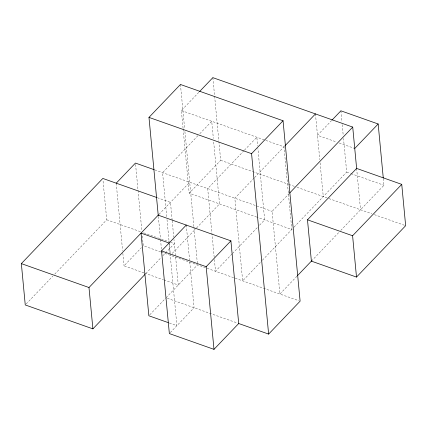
<?xml version="1.0" encoding="UTF-8"?>
<svg xmlns="http://www.w3.org/2000/svg" width="427" height="427" viewBox="0 0 427 427"><rect width="100%" height="100%" fill="white"/><g stroke="black" fill="none" stroke-linecap="round" stroke-linejoin="round"><path stroke-width="0.32" stroke-dasharray="2.13 1.6" d="M183.076 128.41L181.384 110.556L199.179 91.954M26.175 303.987L52.873 276.077M54.715 274.15L106.729 219.777L102.944 179.756M197.947 135.685L162.575 172.663L166.765 216.964M199.783 133.763L211.723 121.279L213.351 138.471M158.956 214.391L189.7 182.249M256.76 217.097L189.198 193.212L220.679 160.306L218.928 141.791M143.984 272.896L124.033 265.84L141.433 247.644M243.977 150.678L207.693 188.611L214.194 257.385M244.436 150.197L256.84 137.227L257.652 145.826M145.831 273.526L161.022 257.646M162.863 255.72L174.371 243.689L170.613 242.36M172.225 253.398L196.11 228.429M196.569 227.949L219.537 203.941L213.596 141.118M254.124 178.038L234.834 198.208L242.648 280.865L261.997 260.635M254.583 177.557L284.59 146.189M331.715 120.414L317.48 135.295L336.732 142.1M149.765 314.827L165.58 298.292M166.034 297.816L197.514 264.911M296.957 276.221L279.909 294.043L272.095 211.381L289.143 193.559M232.042 253.985L215.507 271.268L214.253 258.047M232.501 253.505L257.764 227.089M259.6 225.173L264.649 219.889L257.903 148.473M170.277 332.617L194.082 307.734L189.641 260.78M262.397 260.219L293.621 227.575M294.075 227.1L346.692 172.092L343.516 138.487M311.39 261.132L338.947 232.32M340.725 230.463L383.953 185.265L383.334 178.678M339.214 142.981L354.122 148.249M181.384 110.556L283.982 146.824L291.796 229.486L257.134 217.231M346.692 172.092L350.418 173.41M351.037 173.629L383.953 185.265M220.679 160.306L288.241 184.192M288.865 184.411L294.497 186.402M297 187.288L328.24 198.331M328.859 198.555L371.816 213.74M374.319 214.626L405.65 225.702M154.782 169.903L272.095 211.381M157.312 197.712L170.464 202.361L172.15 220.215M106.729 219.777L141.177 231.952M143.68 232.838L169.983 242.141M160.728 251.903L143.269 245.733L142.207 234.487M161.347 252.122L298.857 300.736M144.609 273.115L163.311 279.728M163.936 279.947L178.278 285.017L173.965 239.392M167.283 298.259L237.455 323.068M169.428 323.047L176.906 325.689L170.09 253.611M356.63 168.419L360.537 209.753M340.901 110.812L341.958 122.01M342.208 124.647L343.201 135.194M315.457 113.918L319.786 159.677M320.085 162.852L323.271 196.575M212.865 77.645L214.551 95.499M214.616 96.16L218.864 141.129M180.456 84.477L184.656 128.922M184.907 131.575L193.938 227.1M194.002 227.762L197.322 262.925M183.135 129.071L189.198 193.212M186.268 225.072L189.577 260.123M172.198 220.727L173.752 237.129M167.016 219.611L169.14 242.093M169.204 242.755L170.138 252.677M169.215 244.351L170.026 252.949M158.348 216.478L160.515 239.44M160.536 239.627L161.47 249.544M135.578 164.395L141.892 231.183M116.219 183.183L122.592 250.633M122.843 253.275L124.033 265.84"/><path stroke-width="0.64" d="M158.257 215.56L148.98 117.388L180.456 84.477L283.053 120.75L300.106 301.179L268.631 334.09L238.602 323.474M144.913 274.486L92.899 328.865L25.257 304.947L21.35 263.619L102.822 178.443L156.746 197.509M199.633 91.474L212.865 77.645L352.723 127.091L356.673 168.895M116.219 183.183L135.455 163.071L154.158 169.684M92.899 328.865L88.992 287.531L158.497 214.872M268.631 334.09L251.572 153.656L283.053 120.75M158.22 215.16L230.895 240.849L238.709 323.511L213.991 349.355L169.359 333.578L161.545 250.916L186.268 225.072M284.894 145.874L315.457 113.918M332.174 119.934L340.901 110.812L378.162 123.985L383.27 178.016M213.991 349.355L206.177 266.694L230.895 240.849M289.602 193.079L352.723 127.091M354.741 148.468L378.162 123.985M307.483 219.804L356.63 168.419L401.743 184.373L405.65 225.702L356.502 277.08L311.39 261.132L307.483 219.804L352.595 235.752L356.502 277.08M297.416 275.735L311.699 260.806M352.595 235.752L401.743 184.373M148.98 117.388L251.572 153.656M169.092 243.027L141.043 233.115L148.858 315.772L168.179 322.604M161.545 250.916L206.177 266.694M21.35 263.619L88.992 287.531"/></g></svg>
